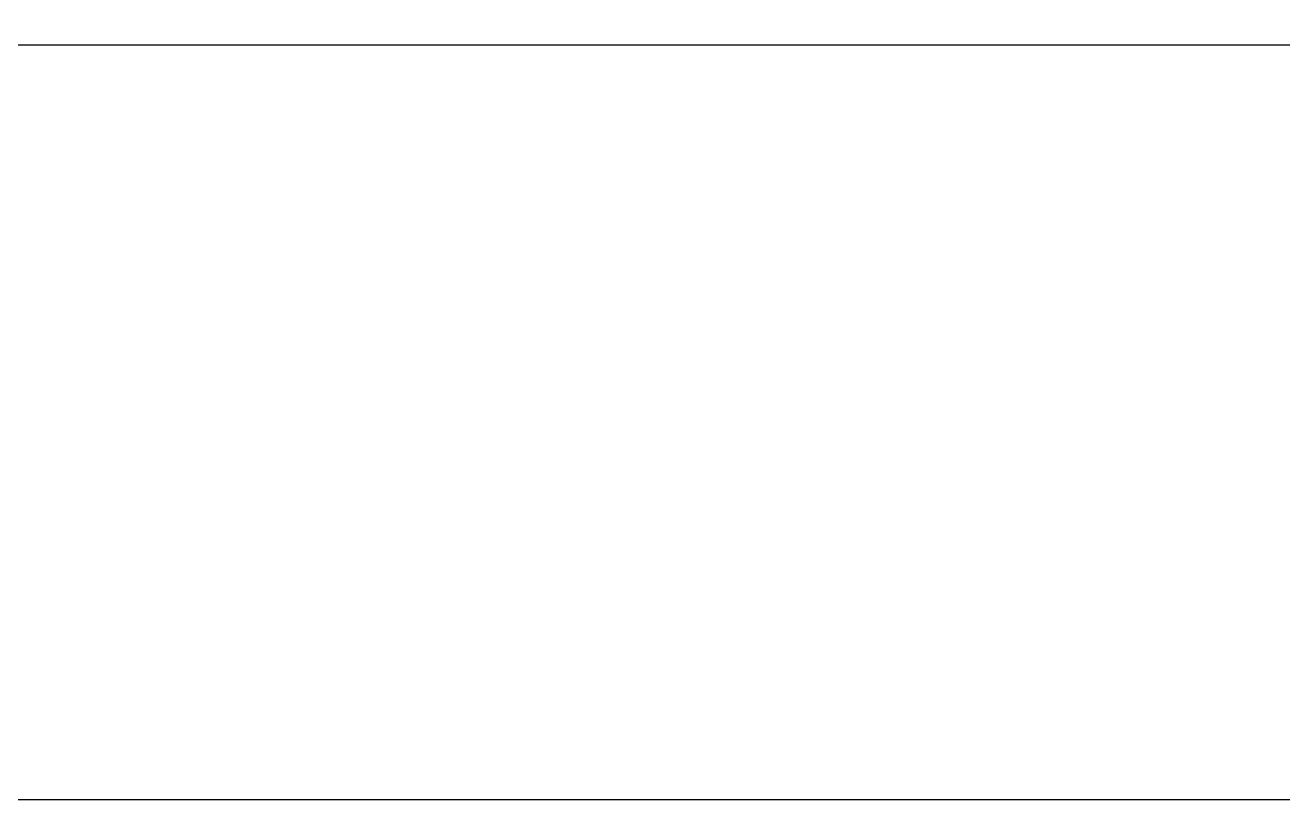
# Model space of a CAD drawing. Header units: millimetres. Extents: x 2519235 to 7246330, y 25937 to 201821.
# Drawn here: x 2855832 to 2859318, y 96627 to 98774 of the extents above; entities that cross this region are included whole.
import ezdxf
from ezdxf.xclip import XClip

# ---------------------------------------------------------------- set-up
doc = ezdxf.new("R2010")
doc.units = ezdxf.units.MM
doc.header["$XCLIPFRAME"] = 0
doc.layers.add('010 - ASPG_DIMS_OVERALL', color=7, linetype='Continuous')
doc.styles.add('FAMELINE_FOR_CKST', font='arial.ttf')
doc.dimstyles.new('FAMELINE-CKST_C-C', dxfattribs={"dimtxt": 0.3, "dimasz": 0.15, "dimexe": 0.1, "dimexo": 0.1, "dimgap": 0.05, "dimtad": 1, "dimzin": 0, "dimdsep": 46, "dimtxsty": 'FAMELINE_FOR_CKST', "dimblk": 'ORIGIN', "dimblk1": 'ORIGIN', "dimblk2": 'ORIGIN', "dimsah": 1, "dimcen": 0.1, "dimdle": 0.1, "dimclrd": 7, "dimclre": 7, "dimclrt": 7, "dimadec": 0, "dimazin": 0, "dimtfac": 1, "dimtix": 1, "dimtmove": 2, "dimatfit": 3, "dimfxl": 1, "dimtolj": 1, "dimtzin": 0, "dimlwd": -1, "dimlwe": -1, "dimarcsym": 0})

# ---------------------------------------------------------------- blocks, each defined once
blk = doc.blocks.new('_Origin')
at = {"color": 7, "linetype": 'ByBlock', "lineweight": -2}
blk.add_line((0, 0), (-1, 0), dxfattribs=at)
blk.add_circle((0, 0), 0.5, dxfattribs=at)
blk = doc.blocks.new('*D2764')
at = {"layer": '010 - ASPG_DIMS_OVERALL', "color": 7, "transparency": 16777216}
for p, q in [((0, 98950), (0, 98668.7)), ((18300, 98950), (18300, 98668.7)), ((18225, 98718.7), (75, 98718.7))]:
    blk.add_line(p, q, dxfattribs=at)
at = {"layer": 'Defpoints', "color": 7, "transparency": 16777216}
for p in [(0, 99000), (18300, 99000), (0, 98718.7)]:
    blk.add_point(p, dxfattribs=at)
at = {"layer": '010 - ASPG_DIMS_OVERALL', "color": 7, "transparency": 16777216, "xscale": 75, "yscale": 75, "zscale": 75, "rotation": 180}
blk.add_blockref('_Origin', (0, 98718.7), dxfattribs=at)
at = {"layer": '010 - ASPG_DIMS_OVERALL', "color": 7, "transparency": 16777216, "xscale": 75, "yscale": 75, "zscale": 75}
blk.add_blockref('_Origin', (18300, 98718.7), dxfattribs=at)
at = {"layer": '010 - ASPG_DIMS_OVERALL', "color": 7, "transparency": 16777216, "insert": (9150, 98820.4), "char_height": 150, "attachment_point": 5, "style": 'FAMELINE_FOR_CKST'}
blk.add_mtext('\\A1;18300', dxfattribs=at)
blk = doc.blocks.new('A$Cb853d02f')
at = {"layer": 'Defpoints', "color": 7}
blk.add_lwpolyline([(773.84, 0), (0, 0), (0, 444), (773.84, 444)], close=True, dxfattribs=at)
blk = doc.blocks.new('W-1-PP17-ENT1_REV02_20260415-160509_PP17_ENT1_ELE1_DIMS_1')
at = {"layer": '010 - ASPG_DIMS_OVERALL', "color": 7}
dim = blk.add_linear_dim(base=(0, 98718.7), p1=(18300, 99000), p2=(0, 99000), dimstyle='FAMELINE-CKST_C-C', override={"dimscale": 500, "dimdec": 0, "dimlfac": 1, "dimclrd": 7, "dimclre": 7, "dimclrt": 7}, dxfattribs=at)
dim.commit()
dim.dimension.update_dxf_attribs({"geometry": '*D2764', "text_midpoint": (9150, 98820.4)})

msp = doc.modelspace()

# ---------------------------------------------------------------- block references
at = {"color": 7, "xscale": 50, "yscale": 50, "zscale": 50}
msp.add_blockref('A$Cb853d02f', (2822637.995, 96626.65), dxfattribs=at)
at = {"color": 7}
ref = msp.add_blockref('W-1-PP17-ENT1_REV02_20260415-160509_PP17_ENT1_ELE1_DIMS_1', (2853787.508, 0), dxfattribs=at)
XClip(ref).set_block_clipping_path([(-30000, 96626.6495575321), (6019.5013926723, 118826.6489075039)])

doc.saveas('drawing.dxf')
